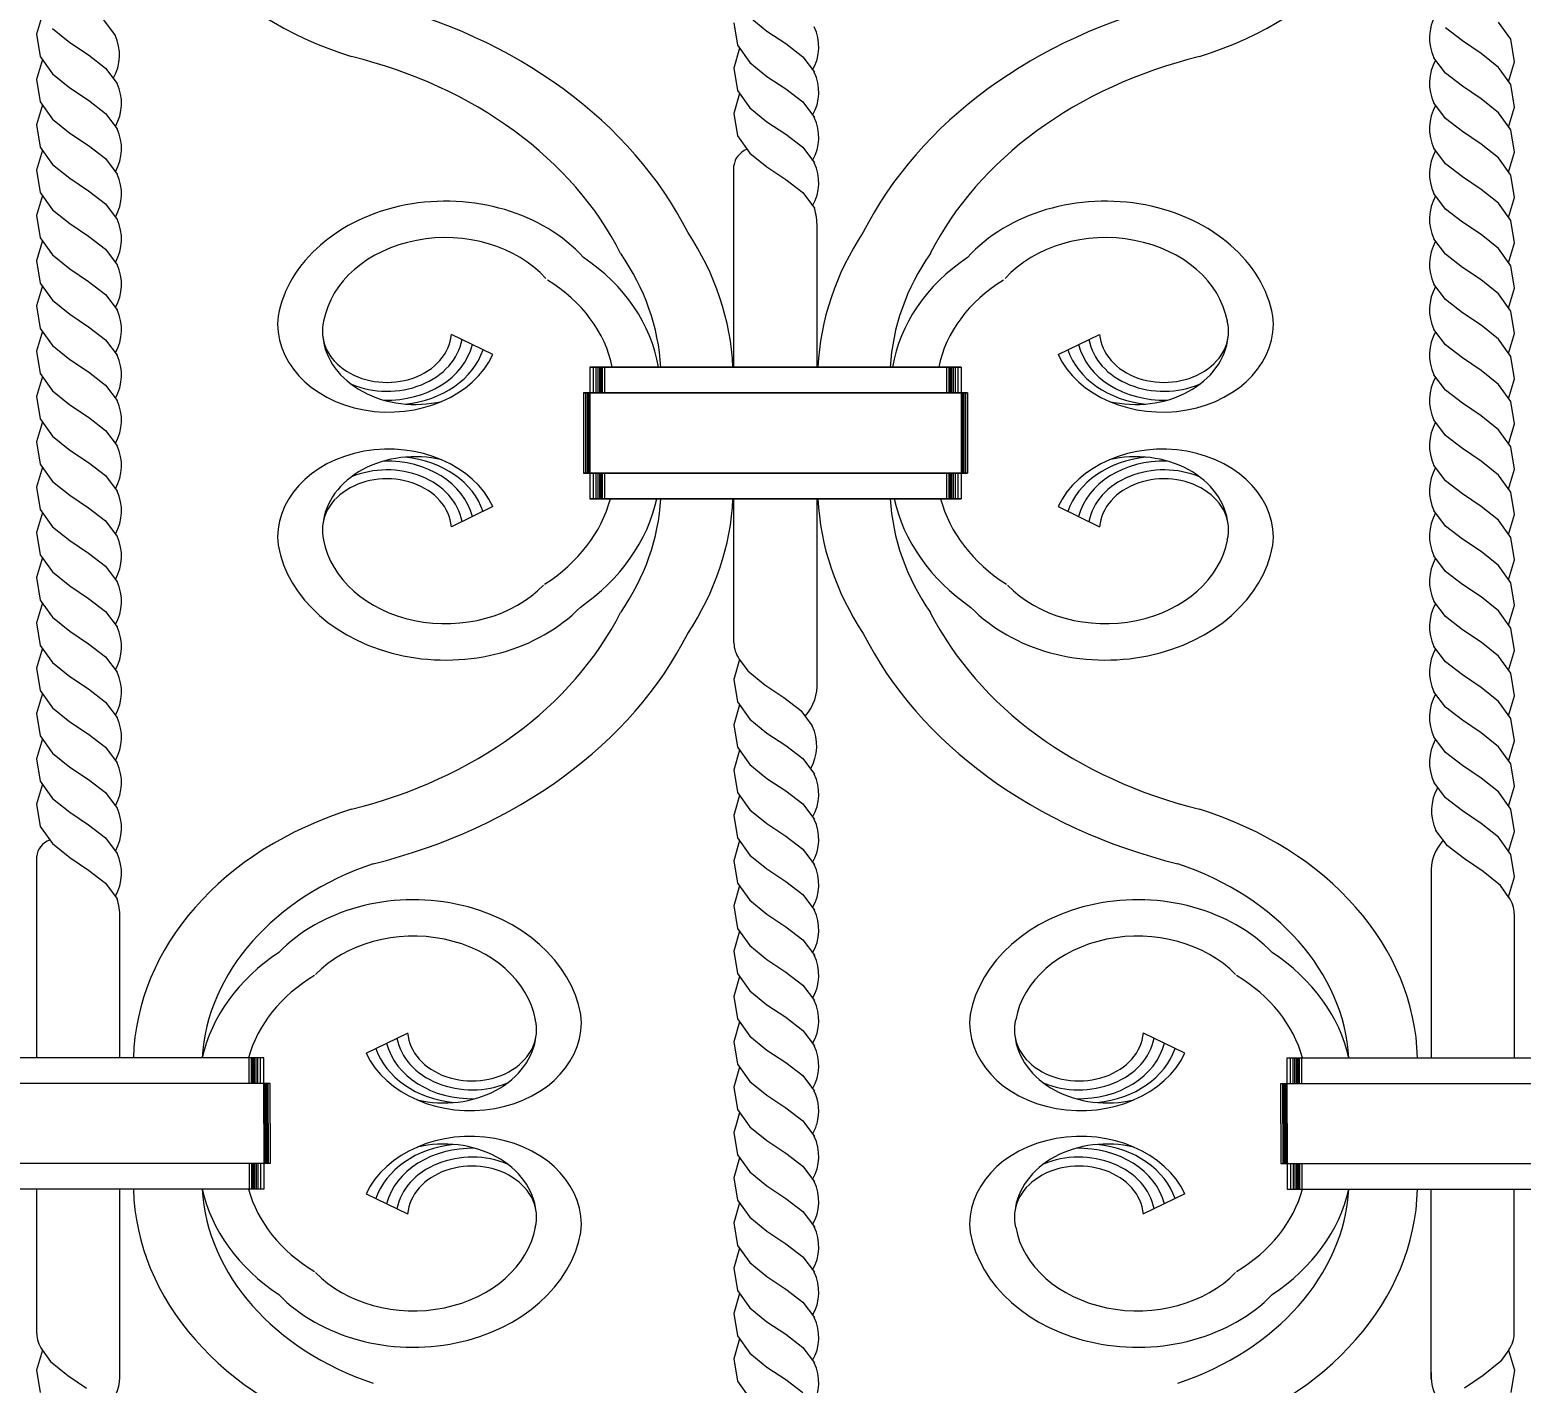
# Model space of a CAD drawing. Header units: inches. Extents: x 60.8 to 83.7, y 23.1 to 43.8.
# Drawn here: x 67.2017 to 67.5771, y 25.6661 to 26.0067 of the extents above; entities that cross this region are included whole.
import ezdxf

# ---------------------------------------------------------------- set-up
doc = ezdxf.new("R2010")
doc.units = ezdxf.units.IN
doc.header["$LTSCALE"] = 0.9
doc.header["$MEASUREMENT"] = 0
doc.styles.get("Standard").update_dxf_attribs({"font": 'arial.ttf'})
doc.dimstyles.get("Standard").update_dxf_attribs({"dimtxt": 0.18, "dimasz": 0.18, "dimexe": 0.18, "dimexo": 0.0625, "dimgap": 0.09, "dimtad": 0, "dimtoh": 1, "dimdec": 4, "dimzin": 0, "dimdsep": 46, "dimtxsty": 'Standard', "dimblk": 'OBLIQUE', "dimcen": 0.09, "dimadec": 0, "dimazin": 0, "dimtfac": 1, "dimtdec": 4, "dimtofl": 0, "dimtmove": 0, "dimatfit": 3, "dimldrblk": 'OBLIQUE', "dimfxl": 1, "dimtolj": 1, "dimtzin": 0, "dimarcsym": 0})

# ---------------------------------------------------------------- blocks, each defined once
blk = doc.blocks.new('_Oblique')
at = {"color": 0, "linetype": 'ByBlock', "lineweight": -2}
blk.add_line((-0.5, -0.5), (0.5, 0.5), dxfattribs=at)
blk = doc.blocks.new('*D23')
at = {"color": 0, "lineweight": -2, "transparency": 16777216}
for p, q in [((68.27376, 26.7741), (68.77471, 26.7741)), ((68.59471, 26.7741), (68.59471, 26.23749)), ((68.59471, 24.77018), (68.59471, 25.30679)), ((68.27376, 24.77018), (68.77471, 24.77018))]:
    blk.add_line(p, q, dxfattribs=at)
at = {"layer": 'Defpoints', "color": 0, "lineweight": 9, "transparency": 16777216}
for p in [(66.77376, 26.7741), (66.77376, 24.77018), (68.59471, 24.77018)]:
    blk.add_point(p, dxfattribs=at)
at = {"color": 0, "lineweight": -2, "transparency": 16777216, "xscale": 0.18, "yscale": 0.18, "zscale": 0.18}
for p, rotation in [((68.59471, 26.7741), 90), ((68.59471, 24.77018), 270)]:
    blk.add_blockref('_Oblique', p, dxfattribs=dict(at, rotation=rotation))
at = {"color": 0, "lineweight": 9, "transparency": 16777216, "insert": (68.59471, 25.77214), "char_height": 0.18, "attachment_point": 5, "rotation": 90}
blk.add_mtext('\\A1;2.0039', dxfattribs=at)

msp = doc.modelspace()

# ---------------------------------------------------------------- linework, layer by layer
at = {"lineweight": 9}
for p, q in [((67.20482, 26.01059), (67.20339, 26.00554)), ((67.20738, 26.00698), (67.21172, 26.00348)), ((67.22021, 26.00916), (67.22312, 26.00526)), ((67.37889, 26.0084), (67.37981, 26.00277)), ((67.38288, 26.00983), (67.38722, 26.00633)), ((67.56226, 26.00385), (67.558, 26.00714)), ((67.57441, 26.00427), (67.57134, 26.00859)), ((67.20339, 26.00554), (67.20431, 25.99991)), ((67.21172, 26.00348), (67.21646, 26.00033)), ((67.22312, 26.00526), (67.22312, 26.00524)), ((67.37981, 26.00277), (67.38288, 25.99844)), ((67.38722, 26.00633), (67.39197, 26.00318)), ((67.39197, 26.00318), (67.39623, 25.99989)), ((67.567, 26.0007), (67.56226, 26.00385)), ((67.57533, 25.99864), (67.57441, 26.00427)), ((67.20482, 25.99919), (67.20339, 25.99415)), ((67.20431, 25.99991), (67.20738, 25.99559)), ((67.21646, 26.00033), (67.22073, 25.99704)), ((67.38033, 26.00204), (67.37889, 25.997)), ((67.39623, 25.99989), (67.39914, 25.99599)), ((67.55509, 25.99965), (67.55508, 25.99966)), ((67.558, 25.99575), (67.55509, 25.99965)), ((67.57134, 25.9972), (67.567, 26.0007)), ((67.20738, 25.99559), (67.21172, 25.99209)), ((67.22073, 25.99704), (67.22364, 25.99314)), ((67.37889, 25.997), (67.37981, 25.99137)), ((67.38288, 25.99844), (67.38722, 25.99494)), ((67.39914, 25.99599), (67.39914, 25.99597)), ((67.56226, 25.99246), (67.558, 25.99575)), ((67.57441, 25.99287), (67.57134, 25.9972)), ((67.5739, 25.9936), (67.57533, 25.99864)), ((67.20339, 25.99415), (67.20431, 25.98852)), ((67.21172, 25.99209), (67.21646, 25.98893)), ((67.22364, 25.99314), (67.22364, 25.99312)), ((67.37981, 25.99137), (67.38288, 25.98704)), ((67.38722, 25.99494), (67.39197, 25.99178)), ((67.39197, 25.99178), (67.39623, 25.9885)), ((67.567, 25.9893), (67.56226, 25.99246)), ((67.57533, 25.98724), (67.57441, 25.99287)), ((67.20482, 25.9878), (67.20339, 25.98275)), ((67.20431, 25.98852), (67.20738, 25.98419)), ((67.21646, 25.98893), (67.22073, 25.98564)), ((67.38033, 25.99065), (67.37889, 25.98561)), ((67.39623, 25.9885), (67.39914, 25.9846)), ((67.55509, 25.98825), (67.55508, 25.98827)), ((67.558, 25.98435), (67.55509, 25.98825)), ((67.57134, 25.9858), (67.567, 25.9893)), ((67.20738, 25.98419), (67.21172, 25.98069)), ((67.22073, 25.98564), (67.22364, 25.98175)), ((67.37889, 25.98561), (67.37981, 25.97998)), ((67.38288, 25.98704), (67.38722, 25.98354)), ((67.39914, 25.9846), (67.39914, 25.98458)), ((67.56226, 25.98106), (67.558, 25.98435)), ((67.57441, 25.98148), (67.57134, 25.9858)), ((67.5739, 25.9822), (67.57533, 25.98724)), ((67.20339, 25.98275), (67.20431, 25.97712)), ((67.21172, 25.98069), (67.21646, 25.97754)), ((67.22364, 25.98175), (67.22364, 25.98173)), ((67.38722, 25.98354), (67.39197, 25.98039)), ((67.39197, 25.98039), (67.39623, 25.9771)), ((67.567, 25.97791), (67.56226, 25.98106)), ((67.57533, 25.97585), (67.57441, 25.98148)), ((67.20482, 25.9764), (67.20339, 25.97136)), ((67.20431, 25.97712), (67.20738, 25.9728)), ((67.21646, 25.97754), (67.22073, 25.97425)), ((67.37981, 25.97998), (67.38288, 25.97565)), ((67.39623, 25.9771), (67.39914, 25.9732)), ((67.55509, 25.97686), (67.55508, 25.97687)), ((67.558, 25.97296), (67.55509, 25.97686)), ((67.57134, 25.97441), (67.567, 25.97791)), ((67.20738, 25.9728), (67.21172, 25.9693)), ((67.22073, 25.97425), (67.22364, 25.97035)), ((67.38288, 25.97565), (67.38722, 25.97215)), ((67.39914, 25.9732), (67.39914, 25.97318)), ((67.56226, 25.96967), (67.558, 25.97296)), ((67.57441, 25.97008), (67.57134, 25.97441)), ((67.5739, 25.97081), (67.57533, 25.97585)), ((67.20339, 25.97136), (67.20431, 25.96573)), ((67.21172, 25.9693), (67.21646, 25.96614)), ((67.22364, 25.97035), (67.22364, 25.97033)), ((67.3789, 25.92178), (67.3789, 25.97248)), ((67.38722, 25.97215), (67.39197, 25.96899)), ((67.39197, 25.96899), (67.39623, 25.96571)), ((67.567, 25.96651), (67.56226, 25.96967)), ((67.57533, 25.96445), (67.57441, 25.97008)), ((67.20431, 25.96573), (67.20738, 25.9614)), ((67.21646, 25.96614), (67.22073, 25.96285)), ((67.39623, 25.96571), (67.39914, 25.96181)), ((67.55509, 25.96546), (67.55508, 25.96548)), ((67.558, 25.96156), (67.55509, 25.96546)), ((67.57134, 25.96301), (67.567, 25.96651)), ((67.20482, 25.96501), (67.20339, 25.95997)), ((67.20738, 25.9614), (67.21172, 25.9579)), ((67.22073, 25.96285), (67.22364, 25.95896)), ((67.39914, 25.96181), (67.39914, 25.96179)), ((67.56226, 25.95827), (67.558, 25.96156)), ((67.57441, 25.95869), (67.57134, 25.96301)), ((67.5739, 25.95941), (67.57533, 25.96445)), ((67.20339, 25.95997), (67.20431, 25.95433)), ((67.21172, 25.9579), (67.21646, 25.95475)), ((67.22364, 25.95896), (67.22364, 25.95894)), ((67.567, 25.95512), (67.56226, 25.95827)), ((67.57533, 25.95306), (67.57441, 25.95869)), ((67.20431, 25.95433), (67.20738, 25.95001)), ((67.21646, 25.95475), (67.22073, 25.95146)), ((67.39982, 25.92178), (67.39982, 25.95712)), ((67.55509, 25.95407), (67.55508, 25.95408)), ((67.558, 25.95017), (67.55509, 25.95407)), ((67.57134, 25.95162), (67.567, 25.95512)), ((67.20482, 25.95361), (67.20339, 25.94857)), ((67.22073, 25.95146), (67.22364, 25.94756)), ((67.56226, 25.94688), (67.558, 25.95017)), ((67.57441, 25.94729), (67.57134, 25.95162)), ((67.5739, 25.94802), (67.57533, 25.95306)), ((67.20339, 25.94857), (67.20431, 25.94294)), ((67.20738, 25.95001), (67.21172, 25.94651)), ((67.21172, 25.94651), (67.21646, 25.94335)), ((67.22364, 25.94756), (67.22364, 25.94754)), ((67.567, 25.94372), (67.56226, 25.94688)), ((67.57533, 25.94166), (67.57441, 25.94729)), ((67.20431, 25.94294), (67.20738, 25.93861)), ((67.21646, 25.94335), (67.22073, 25.94007)), ((67.55509, 25.94267), (67.55508, 25.94269)), ((67.558, 25.93877), (67.55509, 25.94267)), ((67.57134, 25.94022), (67.567, 25.94372)), ((67.20482, 25.94222), (67.20339, 25.93718)), ((67.22073, 25.94007), (67.22364, 25.93617)), ((67.57441, 25.9359), (67.57134, 25.94022)), ((67.5739, 25.93662), (67.57533, 25.94166)), ((67.20339, 25.93718), (67.20431, 25.93154)), ((67.20738, 25.93861), (67.21172, 25.93511)), ((67.21172, 25.93511), (67.21646, 25.93196)), ((67.22364, 25.93617), (67.22364, 25.93615)), ((67.56226, 25.93548), (67.558, 25.93877)), ((67.567, 25.93233), (67.56226, 25.93548)), ((67.57533, 25.93027), (67.57441, 25.9359)), ((67.20431, 25.93154), (67.20738, 25.92722)), ((67.21646, 25.93196), (67.22073, 25.92867)), ((67.55509, 25.93128), (67.55508, 25.93129)), ((67.558, 25.92738), (67.55509, 25.93128)), ((67.57134, 25.92883), (67.567, 25.93233)), ((67.20482, 25.93082), (67.20339, 25.92578)), ((67.22073, 25.92867), (67.22364, 25.92477)), ((67.31822, 25.92493), (67.30778, 25.93)), ((67.4605, 25.92493), (67.47094, 25.93)), ((67.57441, 25.9245), (67.57134, 25.92883)), ((67.5739, 25.92523), (67.57533, 25.93027)), ((67.20339, 25.92578), (67.20431, 25.92015)), ((67.20738, 25.92722), (67.21172, 25.92372)), ((67.22364, 25.92477), (67.22364, 25.92475)), ((67.56226, 25.92409), (67.558, 25.92738)), ((67.567, 25.92093), (67.56226, 25.92409)), ((67.57533, 25.91887), (67.57441, 25.9245)), ((67.20431, 25.92015), (67.20738, 25.91582)), ((67.21172, 25.92372), (67.21646, 25.92056)), ((67.21646, 25.92056), (67.22073, 25.91728)), ((67.34266, 25.92178), (67.34266, 25.88868)), ((67.34266, 25.92178), (67.34266, 25.91534)), ((67.34266, 25.92178), (67.34266, 25.91534)), ((67.34266, 25.92178), (67.34266, 25.88868)), ((67.43606, 25.92178), (67.34266, 25.92178)), ((67.34266, 25.92178), (67.43606, 25.92178)), ((67.34348, 25.92178), (67.34348, 25.91534)), ((67.34348, 25.92178), (67.34348, 25.91534)), ((67.34413, 25.92178), (67.34413, 25.91534)), ((67.34413, 25.92178), (67.34413, 25.91534)), ((67.34462, 25.92178), (67.34462, 25.91534)), ((67.34462, 25.92178), (67.34462, 25.91534)), ((67.34503, 25.92178), (67.34503, 25.91534)), ((67.34503, 25.92178), (67.34503, 25.91534)), ((67.34535, 25.92178), (67.34535, 25.91534)), ((67.34535, 25.92178), (67.34535, 25.91534)), ((67.3456, 25.92178), (67.3456, 25.91534)), ((67.3456, 25.92178), (67.3456, 25.91534)), ((67.34576, 25.92178), (67.34576, 25.91534)), ((67.34576, 25.92178), (67.34576, 25.91534)), ((67.34631, 25.92178), (67.34631, 25.91534)), ((67.34631, 25.92178), (67.34631, 25.91534)), ((67.43241, 25.92178), (67.43241, 25.91534)), ((67.43241, 25.92178), (67.43241, 25.91534)), ((67.43296, 25.92178), (67.43296, 25.91534)), ((67.43296, 25.92178), (67.43296, 25.91534)), ((67.43313, 25.92178), (67.43313, 25.91534)), ((67.43313, 25.92178), (67.43313, 25.91534)), ((67.43337, 25.92178), (67.43337, 25.91534)), ((67.43337, 25.92178), (67.43337, 25.91534)), ((67.4337, 25.92178), (67.4337, 25.91534)), ((67.4337, 25.92178), (67.4337, 25.91534)), ((67.4341, 25.92178), (67.4341, 25.91534)), ((67.4341, 25.92178), (67.4341, 25.91534)), ((67.43459, 25.92178), (67.43459, 25.91534)), ((67.43459, 25.92178), (67.43459, 25.91534)), ((67.43524, 25.92178), (67.43524, 25.91534)), ((67.43524, 25.92178), (67.43524, 25.91534)), ((67.43606, 25.92178), (67.43606, 25.88868)), ((67.43606, 25.92178), (67.43606, 25.91534)), ((67.43606, 25.92178), (67.43606, 25.91534)), ((67.43606, 25.92178), (67.43606, 25.88868)), ((67.57134, 25.91743), (67.567, 25.92093)), ((67.20482, 25.91943), (67.20339, 25.91439)), ((67.22073, 25.91728), (67.22364, 25.91338)), ((67.55509, 25.91988), (67.55508, 25.9199)), ((67.558, 25.91598), (67.55509, 25.91988)), ((67.57441, 25.91311), (67.57134, 25.91743)), ((67.5739, 25.91383), (67.57533, 25.91887)), ((67.20339, 25.91439), (67.20431, 25.90876)), ((67.20738, 25.91582), (67.21172, 25.91232)), ((67.22364, 25.91338), (67.22364, 25.91336)), ((67.34104, 25.91534), (67.34104, 25.89513)), ((67.34104, 25.91534), (67.34104, 25.89513)), ((67.43769, 25.91534), (67.34104, 25.91534)), ((67.34104, 25.91534), (67.43769, 25.91534)), ((67.34152, 25.91534), (67.34152, 25.89513)), ((67.34152, 25.91534), (67.34152, 25.89513)), ((67.34193, 25.91534), (67.34193, 25.89513)), ((67.34193, 25.91534), (67.34193, 25.89513)), ((67.34226, 25.91534), (67.34226, 25.89513)), ((67.34226, 25.91534), (67.34226, 25.89513)), ((67.34242, 25.91534), (67.34242, 25.89513)), ((67.34242, 25.91534), (67.34242, 25.89513)), ((67.4363, 25.91534), (67.4363, 25.89513)), ((67.4363, 25.91534), (67.4363, 25.89513)), ((67.43646, 25.91534), (67.43646, 25.89513)), ((67.43646, 25.91534), (67.43646, 25.89513)), ((67.43679, 25.91534), (67.43679, 25.89513)), ((67.43679, 25.91534), (67.43679, 25.89513)), ((67.4372, 25.91534), (67.4372, 25.89513)), ((67.4372, 25.91534), (67.4372, 25.89513)), ((67.43769, 25.91534), (67.43769, 25.89513)), ((67.43769, 25.91534), (67.43769, 25.89513)), ((67.56226, 25.91269), (67.558, 25.91598)), ((67.567, 25.90954), (67.56226, 25.91269)), ((67.57533, 25.90748), (67.57441, 25.91311)), ((67.20431, 25.90876), (67.20738, 25.90443)), ((67.21172, 25.91232), (67.21646, 25.90917)), ((67.21646, 25.90917), (67.22073, 25.90588)), ((67.57134, 25.90604), (67.567, 25.90954)), ((67.20482, 25.90803), (67.20339, 25.90299)), ((67.22073, 25.90588), (67.22364, 25.90198)), ((67.55509, 25.90849), (67.55508, 25.9085)), ((67.558, 25.90459), (67.55509, 25.90849)), ((67.57441, 25.90171), (67.57134, 25.90604)), ((67.5739, 25.90244), (67.57533, 25.90748)), ((67.20339, 25.90299), (67.20431, 25.89736)), ((67.20738, 25.90443), (67.21172, 25.90093)), ((67.22364, 25.90198), (67.22364, 25.90196)), ((67.56226, 25.9013), (67.558, 25.90459)), ((67.567, 25.89815), (67.56226, 25.9013)), ((67.57533, 25.89608), (67.57441, 25.90171)), ((67.21172, 25.90093), (67.21646, 25.89777)), ((67.21646, 25.89777), (67.22073, 25.89449)), ((67.57134, 25.89464), (67.567, 25.89815)), ((67.20482, 25.89664), (67.20339, 25.8916)), ((67.20431, 25.89736), (67.20738, 25.89303)), ((67.22073, 25.89449), (67.22364, 25.89059)), ((67.43769, 25.89513), (67.34104, 25.89513)), ((67.34104, 25.89513), (67.43769, 25.89513)), ((67.34266, 25.89513), (67.34266, 25.88868)), ((67.34266, 25.89513), (67.34266, 25.88868)), ((67.34348, 25.89513), (67.34348, 25.88868)), ((67.34348, 25.89513), (67.34348, 25.88868)), ((67.34413, 25.89513), (67.34413, 25.88868)), ((67.34413, 25.89513), (67.34413, 25.88868)), ((67.34462, 25.89513), (67.34462, 25.88868)), ((67.34462, 25.89513), (67.34462, 25.88868)), ((67.34503, 25.89513), (67.34503, 25.88868)), ((67.34503, 25.89513), (67.34503, 25.88868)), ((67.34535, 25.89513), (67.34535, 25.88868)), ((67.34535, 25.89513), (67.34535, 25.88868)), ((67.3456, 25.89513), (67.3456, 25.88868)), ((67.3456, 25.89513), (67.3456, 25.88868)), ((67.34576, 25.89513), (67.34576, 25.88868)), ((67.34576, 25.89513), (67.34576, 25.88868)), ((67.34631, 25.89513), (67.34631, 25.88868)), ((67.34631, 25.89513), (67.34631, 25.88868)), ((67.43241, 25.89513), (67.43241, 25.88868)), ((67.43241, 25.89513), (67.43241, 25.88868)), ((67.43296, 25.89513), (67.43296, 25.88868)), ((67.43296, 25.89513), (67.43296, 25.88868)), ((67.43313, 25.89513), (67.43313, 25.88868)), ((67.43313, 25.89513), (67.43313, 25.88868)), ((67.43337, 25.89513), (67.43337, 25.88868)), ((67.43337, 25.89513), (67.43337, 25.88868)), ((67.4337, 25.89513), (67.4337, 25.88868)), ((67.4337, 25.89513), (67.4337, 25.88868)), ((67.4341, 25.89513), (67.4341, 25.88868)), ((67.4341, 25.89513), (67.4341, 25.88868)), ((67.43459, 25.89513), (67.43459, 25.88868)), ((67.43459, 25.89513), (67.43459, 25.88868)), ((67.43524, 25.89513), (67.43524, 25.88868)), ((67.43524, 25.89513), (67.43524, 25.88868)), ((67.43606, 25.89513), (67.43606, 25.88868)), ((67.43606, 25.89513), (67.43606, 25.88868)), ((67.55509, 25.89709), (67.55508, 25.89711)), ((67.558, 25.89319), (67.55509, 25.89709)), ((67.57441, 25.89032), (67.57134, 25.89464)), ((67.5739, 25.89104), (67.57533, 25.89608)), ((67.20339, 25.8916), (67.20431, 25.88597)), ((67.20738, 25.89303), (67.21172, 25.88953)), ((67.22364, 25.89059), (67.22364, 25.89057)), ((67.56226, 25.88991), (67.558, 25.89319)), ((67.57533, 25.88469), (67.57441, 25.89032)), ((67.21172, 25.88953), (67.21646, 25.88638)), ((67.21646, 25.88638), (67.22073, 25.88309)), ((67.31822, 25.8867), (67.30778, 25.88162)), ((67.43606, 25.88868), (67.34266, 25.88868)), ((67.34266, 25.88868), (67.43606, 25.88868)), ((67.3789, 25.85238), (67.3789, 25.88868)), ((67.39982, 25.84085), (67.39982, 25.88868)), ((67.4605, 25.8867), (67.47094, 25.88162)), ((67.567, 25.88675), (67.56226, 25.88991)), ((67.57134, 25.88325), (67.567, 25.88675)), ((67.20482, 25.88524), (67.20339, 25.8802)), ((67.20431, 25.88597), (67.20738, 25.88164)), ((67.22073, 25.88309), (67.22364, 25.87919)), ((67.55509, 25.8857), (67.55508, 25.88571)), ((67.558, 25.8818), (67.55509, 25.8857)), ((67.57441, 25.87892), (67.57134, 25.88325)), ((67.5739, 25.87965), (67.57533, 25.88469)), ((67.20339, 25.8802), (67.20431, 25.87457)), ((67.20738, 25.88164), (67.21172, 25.87814)), ((67.22364, 25.87919), (67.22364, 25.87917)), ((67.56226, 25.87851), (67.558, 25.8818)), ((67.57533, 25.87329), (67.57441, 25.87892)), ((67.21172, 25.87814), (67.21646, 25.87498)), ((67.21646, 25.87498), (67.22073, 25.8717)), ((67.567, 25.87536), (67.56226, 25.87851)), ((67.57134, 25.87185), (67.567, 25.87536)), ((67.20482, 25.87385), (67.20339, 25.86881)), ((67.20431, 25.87457), (67.20738, 25.87024)), ((67.22073, 25.8717), (67.22364, 25.8678)), ((67.55509, 25.8743), (67.55508, 25.87432)), ((67.558, 25.8704), (67.55509, 25.8743)), ((67.57441, 25.86753), (67.57134, 25.87185)), ((67.5739, 25.86825), (67.57533, 25.87329)), ((67.20339, 25.86881), (67.20431, 25.86318)), ((67.20738, 25.87024), (67.21172, 25.86674)), ((67.22364, 25.8678), (67.22364, 25.86778)), ((67.56226, 25.86712), (67.558, 25.8704)), ((67.57533, 25.8619), (67.57441, 25.86753)), ((67.21172, 25.86674), (67.21646, 25.86359)), ((67.567, 25.86396), (67.56226, 25.86712)), ((67.57134, 25.86046), (67.567, 25.86396)), ((67.20482, 25.86245), (67.20339, 25.85741)), ((67.20431, 25.86318), (67.20738, 25.85885)), ((67.21646, 25.86359), (67.22073, 25.8603)), ((67.22073, 25.8603), (67.22364, 25.8564)), ((67.55509, 25.86291), (67.55508, 25.86292)), ((67.558, 25.85901), (67.55509, 25.86291)), ((67.57441, 25.85613), (67.57134, 25.86046)), ((67.5739, 25.85686), (67.57533, 25.8619)), ((67.20339, 25.85741), (67.20431, 25.85178)), ((67.20738, 25.85885), (67.21172, 25.85535)), ((67.22364, 25.8564), (67.22364, 25.85638)), ((67.56226, 25.85572), (67.558, 25.85901)), ((67.21172, 25.85535), (67.21646, 25.85219)), ((67.567, 25.85257), (67.56226, 25.85572)), ((67.57134, 25.84906), (67.567, 25.85257)), ((67.57533, 25.8505), (67.57441, 25.85613)), ((67.20482, 25.85106), (67.20339, 25.84602)), ((67.20431, 25.85178), (67.20738, 25.84745)), ((67.21646, 25.85219), (67.22073, 25.84891)), ((67.22073, 25.84891), (67.22364, 25.84501)), ((67.55509, 25.85151), (67.55508, 25.85153)), ((67.558, 25.84761), (67.55509, 25.85151)), ((67.57441, 25.84474), (67.57134, 25.84906)), ((67.5739, 25.84546), (67.57533, 25.8505)), ((67.20339, 25.84602), (67.20431, 25.84039)), ((67.20738, 25.84745), (67.21172, 25.84395)), ((67.22364, 25.84501), (67.22364, 25.84499)), ((67.38033, 25.84821), (67.37889, 25.84317)), ((67.38024, 25.84833), (67.38237, 25.84533)), ((67.38237, 25.84533), (67.38671, 25.84183)), ((67.56226, 25.84433), (67.558, 25.84761)), ((67.21172, 25.84395), (67.21646, 25.8408)), ((67.37889, 25.84317), (67.37981, 25.83754)), ((67.38671, 25.84183), (67.39145, 25.83867)), ((67.567, 25.84117), (67.56226, 25.84433)), ((67.57533, 25.83911), (67.57441, 25.84474)), ((67.20482, 25.83966), (67.20339, 25.83462)), ((67.20431, 25.84039), (67.20738, 25.83606)), ((67.21646, 25.8408), (67.22073, 25.83751)), ((67.22073, 25.83751), (67.22364, 25.83361)), ((67.37981, 25.83754), (67.38288, 25.83321)), ((67.39145, 25.83867), (67.39572, 25.83538)), ((67.55509, 25.84012), (67.55508, 25.84013)), ((67.558, 25.83622), (67.55509, 25.84012)), ((67.57134, 25.83767), (67.567, 25.84117)), ((67.57441, 25.83334), (67.57134, 25.83767)), ((67.5739, 25.83407), (67.57533, 25.83911)), ((67.20339, 25.83462), (67.20431, 25.82899)), ((67.20738, 25.83606), (67.21172, 25.83256)), ((67.38033, 25.83681), (67.37889, 25.83177)), ((67.39572, 25.83538), (67.39862, 25.83149)), ((67.56226, 25.83293), (67.558, 25.83622)), ((67.21172, 25.83256), (67.21646, 25.8294)), ((67.22364, 25.83361), (67.22364, 25.8336)), ((67.37889, 25.83177), (67.37981, 25.82614)), ((67.38288, 25.83321), (67.38722, 25.82971)), ((67.39862, 25.83149), (67.39863, 25.83147)), ((67.567, 25.82978), (67.56226, 25.83293)), ((67.57533, 25.82771), (67.57441, 25.83334)), ((67.20482, 25.82827), (67.20339, 25.82323)), ((67.20431, 25.82899), (67.20738, 25.82467)), ((67.21646, 25.8294), (67.22073, 25.82612)), ((67.38722, 25.82971), (67.39197, 25.82655)), ((67.39197, 25.82655), (67.39623, 25.82327)), ((67.55509, 25.82872), (67.55508, 25.82874)), ((67.558, 25.82482), (67.55509, 25.82872)), ((67.57134, 25.82628), (67.567, 25.82978)), ((67.57441, 25.82195), (67.57134, 25.82628)), ((67.5739, 25.82267), (67.57533, 25.82771)), ((67.20339, 25.82323), (67.20431, 25.8176)), ((67.20738, 25.82467), (67.21172, 25.82116)), ((67.22073, 25.82612), (67.22364, 25.82222)), ((67.38033, 25.82542), (67.37889, 25.82038)), ((67.37981, 25.82614), (67.38288, 25.82181)), ((67.39623, 25.82327), (67.39914, 25.81937)), ((67.56226, 25.82154), (67.558, 25.82482)), ((67.21172, 25.82116), (67.21646, 25.81801)), ((67.22364, 25.82222), (67.22364, 25.8222)), ((67.37889, 25.82038), (67.37981, 25.81475)), ((67.38288, 25.82181), (67.38722, 25.81831)), ((67.39914, 25.81937), (67.39914, 25.81935)), ((67.567, 25.81838), (67.56226, 25.82154)), ((67.57533, 25.81632), (67.57441, 25.82195)), ((67.20482, 25.81687), (67.20339, 25.81183)), ((67.20431, 25.8176), (67.20738, 25.81327)), ((67.21646, 25.81801), (67.22073, 25.81472)), ((67.38722, 25.81831), (67.39197, 25.81516)), ((67.39197, 25.81516), (67.39623, 25.81187)), ((67.55509, 25.81733), (67.55508, 25.81735)), ((67.558, 25.81343), (67.55509, 25.81733)), ((67.57134, 25.81488), (67.567, 25.81838)), ((67.5739, 25.81128), (67.57533, 25.81632)), ((67.20339, 25.81183), (67.20431, 25.8062)), ((67.20738, 25.81327), (67.21172, 25.80977)), ((67.22073, 25.81472), (67.22364, 25.81082)), ((67.38033, 25.81402), (67.37889, 25.80898)), ((67.37981, 25.81475), (67.38288, 25.81042)), ((67.39623, 25.81187), (67.39914, 25.80797)), ((67.56226, 25.81014), (67.558, 25.81343)), ((67.57441, 25.81055), (67.57134, 25.81488)), ((67.21172, 25.80977), (67.21646, 25.80661)), ((67.22364, 25.81082), (67.22364, 25.81081)), ((67.37889, 25.80898), (67.37981, 25.80335)), ((67.38288, 25.81042), (67.38722, 25.80692)), ((67.39914, 25.80797), (67.39914, 25.80795)), ((67.567, 25.80699), (67.56226, 25.81014)), ((67.57533, 25.80492), (67.57441, 25.81055)), ((67.20431, 25.8062), (67.20738, 25.80188)), ((67.21646, 25.80661), (67.22073, 25.80333)), ((67.38722, 25.80692), (67.39197, 25.80376)), ((67.39197, 25.80376), (67.39623, 25.80048)), ((67.5556, 25.80521), (67.5556, 25.80523)), ((67.55851, 25.80131), (67.5556, 25.80521)), ((67.57134, 25.80349), (67.567, 25.80699)), ((67.5739, 25.79988), (67.57533, 25.80492)), ((67.20738, 25.80188), (67.21172, 25.79837)), ((67.22073, 25.80333), (67.22364, 25.79943)), ((67.38033, 25.80263), (67.37889, 25.79759)), ((67.37981, 25.80335), (67.38288, 25.79902)), ((67.39623, 25.80048), (67.39914, 25.79658)), ((67.56277, 25.79802), (67.55851, 25.80131)), ((67.57441, 25.79916), (67.57134, 25.80349)), ((67.2034, 25.74801), (67.2034, 25.79871)), ((67.21172, 25.79837), (67.21646, 25.79522)), ((67.22364, 25.79943), (67.22364, 25.79941)), ((67.37889, 25.79759), (67.37981, 25.79196)), ((67.38288, 25.79902), (67.38722, 25.79552)), ((67.39914, 25.79658), (67.39914, 25.79656)), ((67.56751, 25.79487), (67.56277, 25.79802)), ((67.57533, 25.79353), (67.57441, 25.79916)), ((67.21646, 25.79522), (67.22073, 25.79193)), ((67.38722, 25.79552), (67.39197, 25.79237)), ((67.55441, 25.79584), (67.55441, 25.74801)), ((67.57186, 25.79137), (67.56751, 25.79487)), ((67.5739, 25.78849), (67.57533, 25.79353)), ((67.22073, 25.79193), (67.22364, 25.78803)), ((67.38033, 25.79123), (67.37889, 25.78619)), ((67.37981, 25.79196), (67.38288, 25.78763)), ((67.39197, 25.79237), (67.39623, 25.78908)), ((67.39623, 25.78908), (67.39914, 25.78518)), ((67.57398, 25.78837), (67.57186, 25.79137)), ((67.22364, 25.78803), (67.22364, 25.78802)), ((67.37889, 25.78619), (67.37981, 25.78056)), ((67.38288, 25.78763), (67.38722, 25.78413)), ((67.39914, 25.78518), (67.39914, 25.78516)), ((67.22432, 25.74801), (67.22432, 25.78334)), ((67.38722, 25.78413), (67.39197, 25.78097)), ((67.57532, 25.78432), (67.57532, 25.74801)), ((67.38033, 25.77984), (67.37889, 25.7748)), ((67.37981, 25.78056), (67.38288, 25.77623)), ((67.39197, 25.78097), (67.39623, 25.77769)), ((67.39623, 25.77769), (67.39914, 25.77379)), ((67.37889, 25.7748), (67.37981, 25.76917)), ((67.38288, 25.77623), (67.38722, 25.77273)), ((67.39914, 25.77379), (67.39914, 25.77377)), ((67.38722, 25.77273), (67.39197, 25.76958)), ((67.38033, 25.76844), (67.37889, 25.7634)), ((67.37981, 25.76917), (67.38288, 25.76484)), ((67.39197, 25.76958), (67.39623, 25.76629)), ((67.39623, 25.76629), (67.39914, 25.76239)), ((67.37889, 25.7634), (67.37981, 25.75777)), ((67.38288, 25.76484), (67.38722, 25.76134)), ((67.39914, 25.76239), (67.39914, 25.76237)), ((67.38722, 25.76134), (67.39197, 25.75818)), ((67.38033, 25.75705), (67.37889, 25.75201)), ((67.37981, 25.75777), (67.38288, 25.75345)), ((67.39197, 25.75818), (67.39623, 25.7549)), ((67.39623, 25.7549), (67.39914, 25.751)), ((67.28632, 25.74916), (67.29676, 25.75423)), ((67.37889, 25.75201), (67.37981, 25.74638)), ((67.38288, 25.75345), (67.38722, 25.74994)), ((67.4924, 25.74916), (67.48196, 25.75423)), ((67.26055, 25.74801), (67.16716, 25.74801)), ((67.25691, 25.74156), (67.25691, 25.74801)), ((67.25746, 25.74156), (67.25746, 25.74801)), ((67.25762, 25.74156), (67.25762, 25.74801)), ((67.25787, 25.74156), (67.25787, 25.74801)), ((67.25819, 25.74156), (67.25819, 25.74801)), ((67.2586, 25.74156), (67.2586, 25.74801)), ((67.25909, 25.74156), (67.25909, 25.74801)), ((67.25974, 25.74156), (67.25974, 25.74801)), ((67.26055, 25.73146), (67.26055, 25.74801)), ((67.26055, 25.74156), (67.26055, 25.74801)), ((67.38722, 25.74994), (67.39197, 25.74679)), ((67.39914, 25.751), (67.39914, 25.75098)), ((67.51817, 25.74801), (67.61156, 25.74801)), ((67.51817, 25.74156), (67.51817, 25.74801)), ((67.51817, 25.73146), (67.51817, 25.74801)), ((67.51898, 25.74156), (67.51898, 25.74801)), ((67.51963, 25.74156), (67.51963, 25.74801)), ((67.52012, 25.74156), (67.52012, 25.74801)), ((67.52053, 25.74156), (67.52053, 25.74801)), ((67.52086, 25.74156), (67.52086, 25.74801)), ((67.5211, 25.74156), (67.5211, 25.74801)), ((67.52126, 25.74156), (67.52126, 25.74801)), ((67.52181, 25.74156), (67.52181, 25.74801)), ((67.38033, 25.74565), (67.37889, 25.74061)), ((67.37981, 25.74638), (67.38288, 25.74205)), ((67.39197, 25.74679), (67.39623, 25.7435)), ((67.26218, 25.74156), (67.16553, 25.74156)), ((67.2608, 25.73146), (67.2608, 25.74156)), ((67.26096, 25.73146), (67.26096, 25.74156)), ((67.26129, 25.73146), (67.26129, 25.74156)), ((67.26169, 25.73146), (67.26169, 25.74156)), ((67.26218, 25.73146), (67.26218, 25.74156)), ((67.37889, 25.74061), (67.37981, 25.73498)), ((67.38288, 25.74205), (67.38722, 25.73855)), ((67.39623, 25.7435), (67.39914, 25.7396)), ((67.51654, 25.74156), (67.61319, 25.74156)), ((67.51654, 25.73146), (67.51654, 25.74156)), ((67.51703, 25.73146), (67.51703, 25.74156)), ((67.51743, 25.73146), (67.51743, 25.74156)), ((67.51776, 25.73146), (67.51776, 25.74156)), ((67.51792, 25.73146), (67.51792, 25.74156)), ((67.38722, 25.73855), (67.39197, 25.73539)), ((67.39914, 25.7396), (67.39914, 25.73959)), ((67.38033, 25.73426), (67.37953, 25.73146)), ((67.37981, 25.73498), (67.38231, 25.73146)), ((67.39197, 25.73539), (67.39623, 25.73211)), ((67.26055, 25.73146), (67.26055, 25.71491)), ((67.2608, 25.73146), (67.2608, 25.72136)), ((67.26096, 25.73146), (67.26096, 25.72136)), ((67.26129, 25.73146), (67.26129, 25.72136)), ((67.26169, 25.73146), (67.26169, 25.72136)), ((67.26218, 25.73146), (67.26218, 25.72136)), ((67.37953, 25.73146), (67.37889, 25.72922)), ((67.37889, 25.72922), (67.37981, 25.72359)), ((67.38231, 25.73146), (67.38288, 25.73066)), ((67.38288, 25.73066), (67.38722, 25.72715)), ((67.39623, 25.73211), (67.39671, 25.73146)), ((67.39671, 25.73146), (67.39914, 25.72821)), ((67.51654, 25.73146), (67.51654, 25.72136)), ((67.51703, 25.73146), (67.51703, 25.72136)), ((67.51743, 25.73146), (67.51743, 25.72136)), ((67.51776, 25.73146), (67.51776, 25.72136)), ((67.51792, 25.73146), (67.51792, 25.72136)), ((67.51817, 25.73146), (67.51817, 25.71491)), ((67.38722, 25.72715), (67.39197, 25.724)), ((67.39914, 25.72821), (67.39914, 25.72819)), ((67.26218, 25.72136), (67.16553, 25.72136)), ((67.25691, 25.72136), (67.25691, 25.71491)), ((67.25746, 25.72136), (67.25746, 25.71491)), ((67.25762, 25.72136), (67.25762, 25.71491)), ((67.25787, 25.72136), (67.25787, 25.71491)), ((67.25819, 25.72136), (67.25819, 25.71491)), ((67.2586, 25.72136), (67.2586, 25.71491)), ((67.25909, 25.72136), (67.25909, 25.71491)), ((67.25974, 25.72136), (67.25974, 25.71491)), ((67.26055, 25.72136), (67.26055, 25.71491)), ((67.38033, 25.72286), (67.37889, 25.71782)), ((67.37981, 25.72359), (67.38288, 25.71926)), ((67.39197, 25.724), (67.39623, 25.72071)), ((67.51654, 25.72136), (67.61319, 25.72136)), ((67.51817, 25.72136), (67.51817, 25.71491)), ((67.51898, 25.72136), (67.51898, 25.71491)), ((67.51963, 25.72136), (67.51963, 25.71491)), ((67.52012, 25.72136), (67.52012, 25.71491)), ((67.52053, 25.72136), (67.52053, 25.71491)), ((67.52086, 25.72136), (67.52086, 25.71491)), ((67.5211, 25.72136), (67.5211, 25.71491)), ((67.52126, 25.72136), (67.52126, 25.71491)), ((67.52181, 25.72136), (67.52181, 25.71491)), ((67.37889, 25.71782), (67.37981, 25.71219)), ((67.38288, 25.71926), (67.38722, 25.71576)), ((67.39623, 25.72071), (67.39914, 25.71681)), ((67.26055, 25.71491), (67.16716, 25.71491)), ((67.2034, 25.6786), (67.2034, 25.71491)), ((67.22432, 25.66708), (67.22432, 25.71491)), ((67.28632, 25.71376), (67.29676, 25.70869)), ((67.38722, 25.71576), (67.39197, 25.7126)), ((67.39914, 25.71681), (67.39914, 25.7168)), ((67.4924, 25.71376), (67.48196, 25.70869)), ((67.51817, 25.71491), (67.61156, 25.71491)), ((67.55441, 25.66708), (67.55441, 25.71491)), ((67.57532, 25.6786), (67.57532, 25.71491)), ((67.38033, 25.71147), (67.37889, 25.70643)), ((67.37981, 25.71219), (67.38288, 25.70787)), ((67.39197, 25.7126), (67.39623, 25.70932)), ((67.37889, 25.70643), (67.37981, 25.7008)), ((67.38288, 25.70787), (67.38722, 25.70436)), ((67.39623, 25.70932), (67.39914, 25.70542)), ((67.38722, 25.70436), (67.39197, 25.70121)), ((67.39914, 25.70542), (67.39914, 25.7054)), ((67.38033, 25.70007), (67.37889, 25.69503)), ((67.37981, 25.7008), (67.38288, 25.69647)), ((67.39197, 25.70121), (67.39623, 25.69792)), ((67.37889, 25.69503), (67.37981, 25.6894)), ((67.38288, 25.69647), (67.38722, 25.69297)), ((67.39623, 25.69792), (67.39914, 25.69402)), ((67.38722, 25.69297), (67.39197, 25.68981)), ((67.39914, 25.69402), (67.39914, 25.69401)), ((67.38033, 25.68868), (67.37889, 25.68364)), ((67.37981, 25.6894), (67.38288, 25.68508)), ((67.39197, 25.68981), (67.39623, 25.68653)), ((67.37889, 25.68364), (67.37981, 25.67801)), ((67.38288, 25.68508), (67.38722, 25.68157)), ((67.39623, 25.68653), (67.39914, 25.68263)), ((67.38722, 25.68157), (67.39197, 25.67842)), ((67.39914, 25.68263), (67.39914, 25.68261)), ((67.38033, 25.67728), (67.37889, 25.67224)), ((67.37981, 25.67801), (67.38288, 25.67368)), ((67.39197, 25.67842), (67.39623, 25.67513)), ((67.20482, 25.67443), (67.20339, 25.66939)), ((67.20474, 25.67455), (67.20687, 25.67155)), ((67.38288, 25.67368), (67.38722, 25.67018)), ((67.39623, 25.67513), (67.39914, 25.67123)), ((67.57398, 25.67455), (67.57186, 25.67155)), ((67.5739, 25.67443), (67.57533, 25.66939)), ((67.20339, 25.66939), (67.20431, 25.66376)), ((67.20687, 25.67155), (67.21121, 25.66805)), ((67.37889, 25.67224), (67.37981, 25.66661)), ((67.38722, 25.67018), (67.39197, 25.66703)), ((67.39914, 25.67123), (67.39914, 25.67122)), ((67.57186, 25.67155), (67.56751, 25.66805)), ((67.57533, 25.66939), (67.57441, 25.66376)), ((67.21121, 25.66805), (67.21595, 25.6649)), ((67.37981, 25.66661), (67.38288, 25.66229)), ((67.39197, 25.66703), (67.39623, 25.66374)), ((67.56751, 25.66805), (67.56277, 25.6649))]:
    msp.add_line(p, q, dxfattribs=at)
for centre, major_axis, start_param, end_param in [((67.31451, 26.0638), (0.08676, 0), 3.161138, 4.336531), ((67.46421, 26.0638), (0.08676, 0), -1.194939, -0.019545), ((67.25073, 25.91885), (0.12551, 0), 0.380418, 1.268707), ((67.52799, 25.91885), (-0.12551, 0), -1.268707, -0.380418), ((67.57208, 26.00462), (0.01812, 0), 2.723114, 3.497742), ((67.38214, 26.00241), (-0.01812, 0), 2.723114, 3.497742), ((67.20613, 26.00028), (0.01812, 0), -0.418478, 0.356149), ((67.25073, 25.91885), (-0.10733, 0), 3.522011, 4.4103), ((67.52799, 25.91885), (0.10733, 0), 1.872886, 2.761174), ((67.57208, 25.99323), (0.01812, 0), 2.723114, 3.497742), ((67.38214, 25.99101), (-0.01812, 0), 2.723114, 3.497742), ((67.20664, 25.98816), (0.01812, 0), -0.418478, 0.356149), ((67.57208, 25.98183), (0.01812, 0), 2.723114, 3.497742), ((67.38214, 25.97962), (-0.01812, 0), 2.723114, 3.497742), ((67.20664, 25.97677), (0.01812, 0), -0.418478, 0.356149), ((67.38538, 25.97215), (-0.00649, 0), -1.056819, -0.064307), ((67.38214, 25.96822), (-0.01812, 0), 2.723114, 3.497742), ((67.57208, 25.97044), (0.01812, 0), 2.723114, 3.497742), ((67.20664, 25.96537), (0.01812, 0), -0.418478, 0.356149), ((67.30632, 25.92984), (-0.04258, 0), 3.760788, 6.140062), ((67.4724, 25.92984), (-0.04258, 0), 3.284716, 5.66399), ((67.37546, 25.95727), (-0.02436, 0), 3.133545, 3.378221), ((67.57208, 25.95904), (0.01812, 0), 2.723114, 3.497742), ((67.20664, 25.95398), (0.01812, 0), -0.418478, 0.356149), ((67.30632, 25.92984), (-0.03101, 0), 3.760788, 6.140062), ((67.27847, 25.91888), (0.10026, 0), 0.036611, 0.482989), ((67.50025, 25.91888), (-0.10026, 0), -0.482989, -0.036611), ((67.4724, 25.92984), (-0.03101, 0), 3.284716, 5.66399), ((67.27801, 25.91897), (0.08255, 0), 0.043017, 0.501645), ((67.50072, 25.91897), (-0.08255, 0), -0.501645, -0.043017), ((67.57208, 25.94765), (0.01812, 0), 2.723114, 3.497742), ((67.20664, 25.94258), (0.01812, 0), -0.418478, 0.356149), ((67.30543, 25.91632), (0.05489, 0), 0.126108, 0.865728), ((67.47329, 25.91632), (-0.05489, 0), -0.865728, -0.126108), ((67.30526, 25.9165), (0.04351, 0), 0.153942, 0.910569), ((67.47346, 25.9165), (0.04351, 0), 2.231024, 2.98765), ((67.57208, 25.93625), (0.01812, 0), 2.723114, 3.497742), ((67.20664, 25.93119), (-0.01812, 0), 2.723114, 3.497742), ((67.292, 25.93259), (-0.02795, 0), -0.093098, 2.787829), ((67.29156, 25.9308), (-0.01625, 0), -0.199128, 3.079605), ((67.48672, 25.93259), (-0.02795, 0), 0.353764, 3.23469), ((67.48716, 25.9308), (0.01625, 0), 3.20358, 6.482313), ((67.29867, 25.93086), (-0.02334, 0), 0.08094, 1.860939), ((67.29156, 25.9308), (0.01908, 0), 4.223961, 6.143837), ((67.48716, 25.9308), (-0.01908, 0), 0.139349, 2.059224), ((67.48005, 25.93086), (0.02334, 0), 4.422247, 6.202245), ((67.57208, 25.92486), (0.01812, 0), 2.723114, 3.497742), ((67.20664, 25.91979), (0.01812, 0), -0.418478, 0.356149), ((67.29156, 25.9308), (0.02191, 0), 4.678621, 6.08814), ((67.29311, 25.93087), (-0.02342, 0), 1.701055, 2.882789), ((67.48561, 25.93087), (0.02342, 0), 3.400397, 4.58213), ((67.48716, 25.9308), (-0.02191, 0), 0.195046, 1.604564), ((67.57208, 25.91346), (-0.01812, 0), -0.418478, 0.356149), ((67.20664, 25.9084), (0.01812, 0), -0.418478, 0.356149), ((67.57208, 25.90207), (0.01812, 0), 2.723114, 3.497742), ((67.20664, 25.897), (0.01812, 0), -0.418478, 0.356149), ((67.292, 25.87903), (-0.02795, 0), 3.495356, 6.376283), ((67.48672, 25.87903), (-0.02795, 0), 3.048495, 5.929422), ((67.29867, 25.88077), (0.02334, 0), 1.280654, 3.060652), ((67.29156, 25.88083), (0.02191, 0), 0.195046, 1.604564), ((67.29311, 25.88075), (0.02342, 0), 0.258804, 1.440537), ((67.48561, 25.88075), (-0.02342, 0), -1.440537, -0.258804), ((67.48716, 25.88083), (-0.02191, 0), 4.678621, 6.08814), ((67.48005, 25.88077), (0.02334, 0), 0.08094, 1.860939), ((67.29156, 25.88083), (-0.01625, 0), 3.20358, 6.482313), ((67.29156, 25.88083), (0.01908, 0), 0.139349, 2.059224), ((67.48716, 25.88083), (-0.01908, 0), 4.223961, 6.143837), ((67.48716, 25.88083), (0.01625, 0), -0.199128, 3.079605), ((67.57208, 25.89067), (0.01812, 0), 2.723114, 3.497742), ((67.20664, 25.88561), (0.01812, 0), -0.418478, 0.356149), ((67.30132, 25.89633), (0.04748, 0), -0.889379, -0.204977), ((67.30108, 25.89658), (-0.05926, 0), 2.291301, 2.972346), ((67.27801, 25.89149), (-0.08255, 0), 2.639948, 3.098576), ((67.27847, 25.89159), (-0.10026, 0), 2.658604, 3.104981), ((67.50025, 25.89159), (0.10026, 0), 3.178204, 3.624581), ((67.50072, 25.89149), (0.08255, 0), 3.184609, 3.643237), ((67.47764, 25.89658), (0.05926, 0), 3.31084, 3.991884), ((67.4774, 25.89633), (-0.04748, 0), 0.204977, 0.889379), ((67.57208, 25.87928), (0.01812, 0), 2.723114, 3.497742), ((67.20664, 25.87421), (0.01812, 0), -0.418478, 0.356149), ((67.30632, 25.88178), (-0.04258, 0), 0.143123, 2.489844), ((67.30632, 25.88178), (0.03101, 0), 3.284716, 5.631437), ((67.4724, 25.88178), (-0.04258, 0), 0.651749, 2.998469), ((67.4724, 25.88178), (-0.03101, 0), 0.651749, 2.998469), ((67.57208, 25.86788), (0.01812, 0), 2.723114, 3.497742), ((67.20664, 25.86282), (0.01812, 0), -0.418478, 0.356149), ((67.25073, 25.89162), (0.10733, 0), -1.268707, -0.380418), ((67.52799, 25.89162), (-0.10733, 0), 0.380418, 1.268707), ((67.57208, 25.85649), (0.01812, 0), 2.723114, 3.497742), ((67.20664, 25.85142), (0.01812, 0), -0.418478, 0.356149), ((67.25073, 25.89162), (0.12551, 0), -1.268707, -0.380418), ((67.52799, 25.89162), (-0.12551, 0), 0.380418, 1.268707), ((67.38936, 25.85238), (-0.01046, 0), 0, 0.51147), ((67.57208, 25.84509), (0.01812, 0), 2.723114, 3.497742), ((67.20664, 25.84003), (0.01812, 0), -0.418478, 0.356149), ((67.38265, 25.8417), (-0.01721, 0), 2.535729, 3.203825), ((67.57208, 25.8337), (0.01812, 0), 2.723114, 3.497742), ((67.20664, 25.82863), (0.01812, 0), -0.418478, 0.356149), ((67.38163, 25.82651), (0.01812, 0), -0.418478, 0.356149), ((67.57208, 25.82231), (0.01812, 0), 2.723114, 3.497742), ((67.20664, 25.81724), (0.01812, 0), -0.418478, 0.356149), ((67.38214, 25.81439), (0.01812, 0), -0.418478, 0.356149), ((67.57259, 25.81019), (0.01812, 0), 2.723114, 3.497742), ((67.20664, 25.80585), (0.01812, 0), -0.418478, 0.356149), ((67.31451, 25.74667), (-0.08676, 0), -1.194939, -0.019545), ((67.38214, 25.80299), (0.01812, 0), -0.418478, 0.356149), ((67.46421, 25.74667), (-0.08676, 0), 3.161138, 4.336531), ((67.20988, 25.79838), (-0.00649, 0), -1.056819, -0.064307), ((67.57158, 25.795), (0.01721, 0), 2.535729, 3.203825), ((67.20664, 25.79445), (0.01812, 0), -0.418478, 0.356149), ((67.31576, 25.74521), (-0.07084, 0), -1.169155, -0.050042), ((67.38214, 25.7916), (0.01812, 0), -0.418478, 0.356149), ((67.46296, 25.74521), (0.07084, 0), 0.050042, 1.169155), ((67.29822, 25.75407), (0.04258, 0), 0.143123, 2.489844), ((67.48051, 25.75407), (0.04258, 0), 0.651749, 2.998469), ((67.19996, 25.7835), (-0.02436, 0), 3.133545, 3.378221), ((67.38214, 25.7802), (0.01812, 0), -0.418478, 0.356149), ((67.56486, 25.78432), (-0.01046, 0), 3.141593, 3.653063), ((67.29822, 25.75407), (0.03101, 0), 0.143123, 2.489844), ((67.48051, 25.75407), (0.03101, 0), 0.651749, 2.998469), ((67.3008, 25.74023), (-0.05661, 0), -0.871612, -0.174665), ((67.38214, 25.76881), (0.01812, 0), -0.418478, 0.356149), ((67.47793, 25.74023), (-0.05661, 0), 3.316258, 4.013205), ((67.30063, 25.7405), (-0.04491, 0), -0.916917, -0.213033), ((67.47809, 25.7405), (-0.04491, 0), 3.354626, 4.058509), ((67.38214, 25.75741), (0.01812, 0), -0.418478, 0.356149), ((67.31254, 25.75682), (0.02795, 0), 3.495356, 6.376283), ((67.46618, 25.75682), (-0.02795, 0), -0.093098, 2.787829), ((67.31298, 25.75503), (-0.01625, 0), 0.061988, 3.34072), ((67.46574, 25.75503), (-0.01625, 0), -0.199128, 3.079605), ((67.31298, 25.75503), (-0.02191, 0), 0.195046, 1.604564), ((67.31298, 25.75503), (-0.01908, 0), 0.139349, 2.059224), ((67.30586, 25.75509), (-0.02334, 0), 1.280654, 3.060652), ((67.47286, 25.75509), (0.02334, 0), 3.222533, 5.002531), ((67.46574, 25.75503), (-0.01908, 0), 1.082368, 3.002244), ((67.46574, 25.75503), (0.02191, 0), 4.678621, 6.08814), ((67.31143, 25.7551), (0.02342, 0), 3.400397, 4.58213), ((67.38214, 25.74602), (0.01812, 0), -0.418478, 0.356149), ((67.46729, 25.7551), (-0.02342, 0), 1.701055, 2.882789), ((67.38214, 25.73463), (0.01812, 0), -0.222617, 0.356149), ((67.31254, 25.7061), (-0.02795, 0), 3.048495, 5.929422), ((67.38214, 25.73463), (-0.01812, 0), 2.723114, 2.918976), ((67.46618, 25.7061), (0.02795, 0), 0.353764, 3.23469), ((67.31143, 25.70782), (-0.02342, 0), -1.440537, -0.258804), ((67.31298, 25.70789), (0.02191, 0), 1.537028, 2.946547), ((67.30586, 25.70783), (0.02334, 0), 0.08094, 1.860939), ((67.38214, 25.72323), (0.01812, 0), -0.418478, 0.356149), ((67.47286, 25.70783), (-0.02334, 0), 4.422247, 6.202245), ((67.46574, 25.70789), (0.02191, 0), 0.195046, 1.604564), ((67.46729, 25.70782), (0.02342, 0), 0.258804, 1.440537), ((67.31298, 25.70789), (-0.01908, 0), 4.223961, 6.143837), ((67.31298, 25.70789), (-0.01625, 0), 2.942465, 6.221198), ((67.46574, 25.70789), (-0.01625, 0), 3.20358, 6.482313), ((67.46574, 25.70789), (0.01908, 0), 0.139349, 2.059224), ((67.31451, 25.71625), (0.08676, 0), 3.161138, 4.336531), ((67.31576, 25.71771), (-0.07084, 0), 0.050042, 1.169155), ((67.3008, 25.7227), (0.05661, 0), 3.316258, 4.013205), ((67.30063, 25.72242), (-0.04491, 0), 0.213033, 0.916917), ((67.38214, 25.71184), (0.01812, 0), -0.418478, 0.356149), ((67.46296, 25.71771), (0.07084, 0), -1.169155, -0.050042), ((67.46421, 25.71625), (-0.08676, 0), 1.946654, 3.122047), ((67.47809, 25.72242), (0.04491, 0), -0.916917, -0.213033), ((67.47793, 25.7227), (0.05661, 0), -0.871612, -0.174665), ((67.29822, 25.70885), (-0.04258, 0), 0.651749, 2.998469), ((67.29822, 25.70885), (-0.03101, 0), 0.651749, 2.998469), ((67.38214, 25.70044), (-0.01812, 0), 2.723114, 3.497742), ((67.48051, 25.70885), (-0.04258, 0), 0.143123, 2.489844), ((67.48051, 25.70885), (-0.03101, 0), 0.143123, 2.489844), ((67.38214, 25.68905), (0.01812, 0), -0.418478, 0.356149), ((67.38214, 25.67765), (0.01812, 0), -0.418478, 0.356149), ((67.21386, 25.6786), (-0.01046, 0), 0, 0.51147), ((67.56486, 25.6786), (0.01046, 0), -0.51147, 0), ((67.20714, 25.66793), (-0.01721, 0), 2.535729, 3.203825), ((67.38214, 25.66626), (0.01812, 0), -0.418478, 0.356149), ((67.57158, 25.66793), (0.01721, 0), 3.079361, 3.747456)]:
    msp.add_ellipse(centre, major_axis=major_axis, ratio=0.79131, start_param=start_param, end_param=end_param, dxfattribs=at)

# ---------------------------------------------------------------- dimensions: what is measured, and where the dimension line sits
dim = msp.add_linear_dim(base=(68.59471, 24.77018), p1=(66.77376, 26.7741), p2=(66.77376, 24.77018), angle=90, dimstyle='Standard', override={"dimexo": 1.5}, dxfattribs=at)
dim.commit()
dim.dimension.update_dxf_attribs({"geometry": '*D23', "text_midpoint": (68.59471, 25.77214)})

doc.saveas('drawing.dxf')
